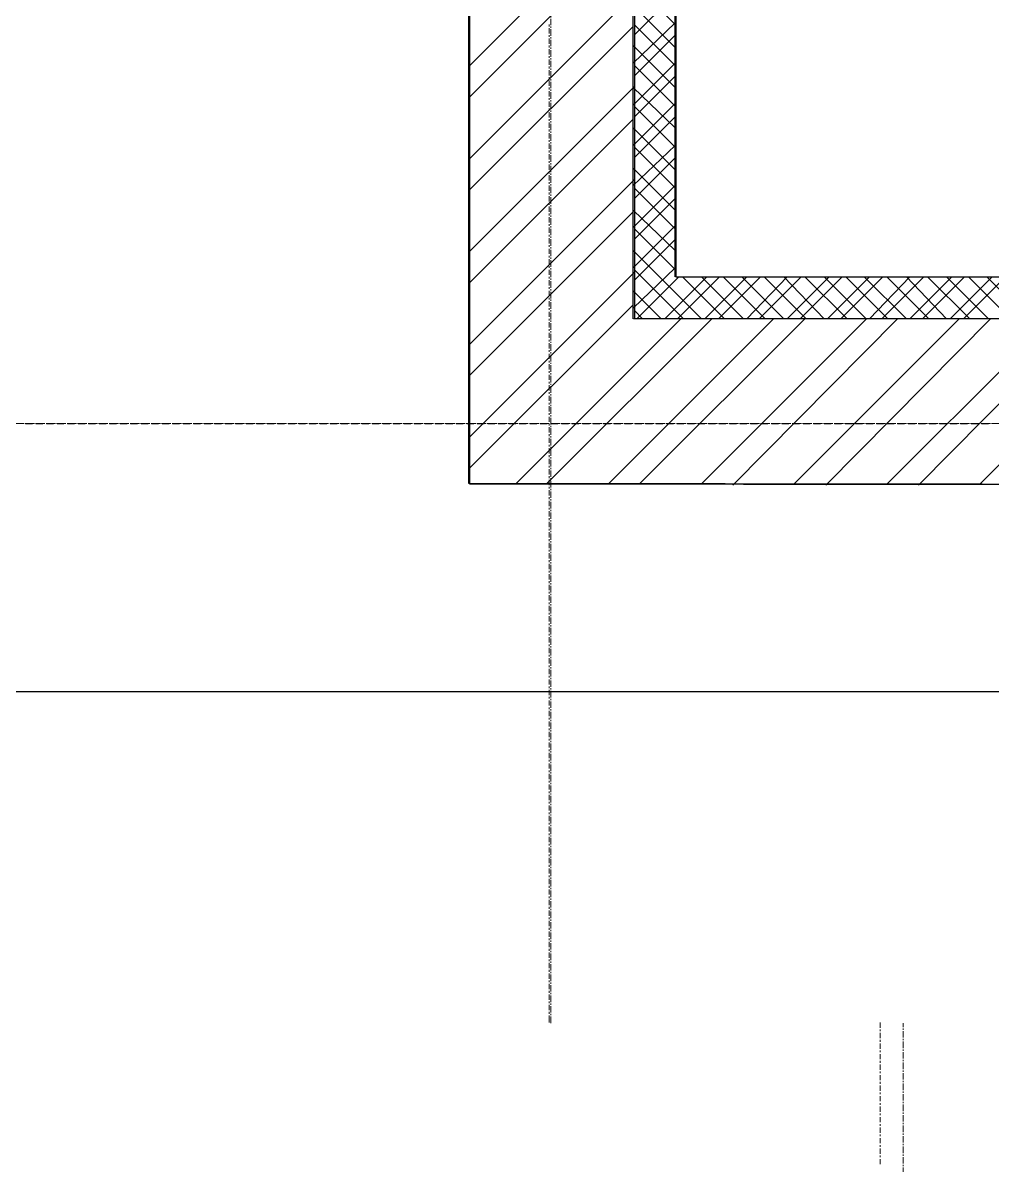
# Model space of a CAD drawing. Header units: millimetres. Extents: x -10178924 to 11692288, y -947381 to 58396.
# Drawn here: x 738282 to 740626, y -821234 to -818472 of the extents above; entities that cross this region are included whole.
import ezdxf

# ---------------------------------------------------------------- set-up
doc = ezdxf.new("R2010")
doc.units = ezdxf.units.MM
doc.linetypes.add('осевая', pattern=[50.8, 31.75, -6.35, 6.35, -6.35])
for name, color, linetype in [('PDF _PDF _Разрезы', 7, 'Continuous'), ('PDF _Отделка СТЕН', 6, 'Continuous'), ('PDF _Стены внутр.1', 7, 'Continuous'), ('Стены внутр.1', 7, 'Continuous')]:
    doc.layers.add(name, color=color, linetype=linetype)
doc.layers.add('PDF _Размеры осевые', color=7, linetype='Continuous', true_color=0x5d6970)
doc.layers.add('PDF _штриховка', color=7, linetype='Continuous', true_color=0x95834a)
for name, color, linetype, lineweight in [('PDF _Разрезы', 7, 'Continuous', 9), ('Отделка СТЕН', 6, 'Continuous', 13), ('Размеры осевые', 153, 'Continuous', 9), ('ШТРИХОВКА', 252, 'Continuous', 15)]:
    doc.layers.add(name, color=color, linetype=linetype, lineweight=lineweight)

# ---------------------------------------------------------------- blocks, each defined once
blk = doc.blocks.new('A$C5282721b')
at = {"layer": 'Отделка СТЕН', "true_color": 0x000000, "transparency": 33554687}
h = blk.add_hatch(dxfattribs=at)
h.set_pattern_fill('ANSI37', color=18, scale=22, angle=-90)
h.set_pattern_definition([(315, (-17446.33, 108538.816), (49.39141, 49.39141), []), (45, (-17446.33, 108538.816), (-49.39141, 49.39141), [])])
h.paths.add_polyline_path([(26592.373, -32428.119), (25753.823, -32428.119), (17403.142, -32428.119), (17403.142, -38395.958), (26591.954, -38400.464), (26591.961, -38300.463), (17503.142, -38296.007), (17503.142, -32528.119), (25753.823, -32528.119), (26592.366, -32528.119)])
h.paths.add_polyline_path([(28638.33, -32428.119), (27792.557, -32428.119), (26592.373, -32428.119), (26592.366, -32528.119), (28638.33, -32528.119)])
h.paths.add_polyline_path([(36484.836, -38082.681), (36383.118, -38082.906), (36381.494, -38305.263), (26591.961, -38300.463), (26591.954, -38400.464), (36480.32, -38405.312)])
at = {"layer": 'ШТРИХОВКА', "ltscale": 100, "true_color": 0x000000, "transparency": 33554687}
h = blk.add_hatch(dxfattribs=at)
h.set_pattern_fill('ANSI31', color=18, scale=50)
h.set_pattern_definition([(45, (-79853.19, 25128.16), (-112.2532, 112.2532), [])])
edge = h.paths.add_edge_path()
edge.add_line((36498.921, -37009.188), (36898.882, -37014.787))
edge.add_line((36898.882, -37014.787), (36964.029, -32428.119))
edge.add_line((36964.029, -32428.119), (37032.722, -32428.119))
edge.add_line((37032.722, -32428.119), (37032.722, -30586.036))
edge.add_line((37032.722, -30586.036), (38904.657, -30586.036))
edge.add_line((38904.657, -30586.036), (38902.425, -30898.17))
edge.add_line((38902.425, -30898.17), (39152.455, -30898.17))
edge.add_line((39152.455, -30898.17), (39154.793, -30586.036))
edge.add_line((39154.793, -30586.036), (41035.118, -30586.036))
edge.add_line((41035.118, -30586.036), (41035.118, -30412.839))
edge.add_line((41035.118, -30412.839), (41035.118, -30026.036))
edge.add_line((41035.118, -30026.036), (36472.722, -30026.036))
edge.add_line((36472.722, -30026.036), (36472.722, -31868.119))
edge.add_line((36472.722, -31868.119), (30542.101, -31868.119))
edge.add_line((30542.101, -31868.119), (30542.101, -32424.051))
edge.add_line((30542.101, -32424.051), (36563.99, -32428.119))
edge.add_line((36563.99, -32428.119), (36498.921, -37066.477))
h.paths.add_polyline_path([(25192.811, -31868.119), (17563.142, -31868.119), (17563.142, -30066.63), (12841.199, -30066.63), (12841.199, -31868.119), (7024.898, -31868.119), (7024.898, -31969.641), (7024.898, -32428.119), (13001.199, -32428.119), (13001.199, -38443.071), (10379.676, -38473.857), (10379.676, -38873.885), (13001.199, -38843.098), (13401.199, -38838.401), (13401.199, -32428.119), (13401.199, -30626.63), (17003.142, -30626.63), (17003.142, -32428.119), (17003.142, -38795.762), (36871.442, -38820.294), (36872.104, -38529.718), (36884.044, -38081.988), (36484.836, -38082.681), (36480.32, -38405.312), (17403.142, -38395.958), (17403.142, -32428.119), (25753.823, -32428.119), (25753.823, -31968.119)])
at = {"layer": 'PDF _Разрезы', "color": 18, "lineweight": 9, "true_color": 0x000000, "transparency": 33554687}
blk.add_lwpolyline([(-11856.305, -39299.259), (62616.964, -39299.259)], dxfattribs=at)
at = {"layer": 'Размеры осевые', "color": 251, "linetype": 'осевая', "ltscale": 0.5, "transparency": 33554687}
for p, q in [((17200, -40100), (17200, -25800)), ((-9750, -38650), (62308.109, -38650)), ((-9718.727, -38650), (61848.609, -38650)), ((-9718.727, -38650), (61848.609, -38650)), ((18051.913, -52200), (18051.913, -40100))]:
    blk.add_line(p, q, dxfattribs=at)
at = {"layer": 'Стены внутр.1', "color": 18, "linetype": 'Continuous', "true_color": 0x000000, "transparency": 33554687, "flags": 128}
for points in [[(17003.142, -32428.119), (17003.142, -38795.762)], [(17403.142, -38395.958), (17403.142, -32428.119)], [(17503.142, -38296.007), (17503.142, -32528.119)], [(36381.494, -38305.263), (17503.142, -38296.007)], [(36480.32, -38405.312), (17403.142, -38395.958)], [(17003.142, -38795.762), (36871.442, -38820.294)]]:
    blk.add_lwpolyline(points, dxfattribs=at)

msp = doc.modelspace()

# ---------------------------------------------------------------- linework, layer by layer
at = {"layer": 'PDF _PDF _Разрезы', "lineweight": 9}
msp.add_lwpolyline([(710500.9, -820088.8), (784971.2, -820088.8)], dxfattribs=at)
at = {"layer": 'PDF _Отделка СТЕН', "lineweight": 13}
for points in [[(739757.7, -818429.3), (739859.3, -818530.9)], [(739757.7, -818569), (739859.3, -818471.6)], [(739757.7, -818526.6), (739859.3, -818628.2)], [(739757.7, -818670.6), (739859.3, -818569)], [(739757.7, -818628.2), (739859.3, -818725.6)], [(739757.7, -818767.9), (739859.3, -818666.4)], [(739757.7, -818725.6), (739859.3, -818827.2)], [(739757.7, -818865.3), (739859.3, -818768)], [(739757.7, -818823), (739859.3, -818924.6)], [(739757.7, -818966.9), (739859.3, -818865.3)], [(739757.7, -818924.6), (739859.3, -819021.9)], [(739757.7, -819064.3), (739859.3, -818962.7)], [(739757.7, -819022), (739922.8, -819187)], [(739757.7, -819161.7), (739859.3, -819064.3)], [(739833.9, -819187.1), (739935.5, -819085.5)], [(739922.8, -819085.5), (740024.4, -819187)], [(739931.2, -819187.1), (740032.8, -819085.5)], [(740020.1, -819085.5), (740121.7, -819187)], [(740032.8, -819187.1), (740130.2, -819085.5)], [(740121.7, -819085.5), (740219.1, -819187)], [(740130.2, -819187.1), (740231.8, -819085.5)], [(740219.1, -819085.5), (740320.7, -819187)], [(740227.6, -819187.1), (740329.2, -819085.5)], [(740316.5, -819085.5), (740418.1, -819187)], [(740329.2, -819187.1), (740426.5, -819085.5)], [(740418.1, -819085.5), (740515.4, -819187)], [(740426.5, -819187.1), (740528.1, -819085.5)], [(740515.4, -819085.5), (740617, -819187)], [(740523.9, -819187.1), (740625.5, -819085.5)], [(740612.8, -819085.5), (740714.4, -819187)], [(739757.7, -819119.3), (739825.4, -819187)]]:
    msp.add_lwpolyline(points, dxfattribs=at)
at = {"layer": 'PDF _Размеры осевые', "lineweight": 9}
for points in [[(739554.5, -818480.1), (739554.5, -818475.8)], [(739554.5, -818497), (739554.5, -818484.3)], [(739554.5, -818505.5), (739554.5, -818501.2)], [(739554.5, -818522.4), (739554.5, -818509.7)], [(739554.5, -818530.9), (739554.5, -818526.6)], [(739554.5, -818547.8), (739554.5, -818535.1)], [(739554.5, -818556.3), (739554.5, -818552)], [(739554.5, -818573.2), (739554.5, -818560.5)], [(739554.5, -818581.7), (739554.5, -818577.4)], [(739554.5, -818598.6), (739554.5, -818585.9)], [(739554.5, -818607.1), (739554.5, -818602.8)], [(739554.5, -818624), (739554.5, -818611.3)], [(739554.5, -818632.5), (739554.5, -818628.2)], [(739554.5, -818649.4), (739554.5, -818636.7)], [(739554.5, -818657.9), (739554.5, -818653.6)], [(739554.5, -818674.8), (739554.5, -818662.1)], [(739554.5, -818683.3), (739554.5, -818679)], [(739554.5, -818700.2), (739554.5, -818687.5)], [(739554.5, -818708.7), (739554.5, -818704.4)], [(739554.5, -818725.6), (739554.5, -818712.9)], [(739554.5, -818734.1), (739554.5, -818729.8)], [(739554.5, -818751), (739554.5, -818738.3)], [(739554.5, -818759.5), (739554.5, -818755.2)], [(739554.5, -818776.4), (739554.5, -818763.7)], [(739554.5, -818784.9), (739554.5, -818780.6)], [(739554.5, -818801.8), (739554.5, -818789.1)], [(739554.5, -818810.3), (739554.5, -818806)], [(739554.5, -818827.2), (739554.5, -818814.5)], [(739554.5, -818835.7), (739554.5, -818831.4)], [(739554.5, -818852.6), (739554.5, -818839.9)], [(739554.5, -818861.1), (739554.5, -818856.9)], [(739554.5, -818878), (739554.5, -818865.3)], [(739554.5, -818886.5), (739554.5, -818882.2)], [(739554.5, -818903.4), (739554.5, -818890.7)], [(739554.5, -818911.9), (739554.5, -818907.6)], [(739554.5, -818928.8), (739554.5, -818916.1)], [(739554.5, -818937.3), (739554.5, -818933)], [(739554.5, -818954.2), (739554.5, -818941.5)], [(739554.5, -818962.7), (739554.5, -818958.5)], [(739554.5, -818979.6), (739554.5, -818966.9)], [(739554.5, -818988.1), (739554.5, -818983.9)], [(739554.5, -819005), (739554.5, -818992.3)], [(739554.5, -819013.5), (739554.5, -819009.2)], [(739554.5, -819030.4), (739554.5, -819017.7)], [(739554.5, -819038.9), (739554.5, -819034.7)], [(739554.5, -819055.8), (739554.5, -819043.1)], [(739554.5, -819064.3), (739554.5, -819060.1)], [(739554.5, -819081.2), (739554.5, -819068.5)], [(739554.5, -819089.7), (739554.5, -819085.5)], [(739554.5, -819106.6), (739554.5, -819093.9)], [(739554.5, -819115.1), (739554.5, -819110.9)], [(739554.5, -819132), (739554.5, -819119.3)], [(739554.5, -819140.5), (739554.5, -819136.3)], [(739554.5, -819157.4), (739554.5, -819144.7)], [(739554.5, -819165.9), (739554.5, -819161.7)], [(739554.5, -819182.8), (739554.5, -819170.1)], [(739554.5, -819191.3), (739554.5, -819187.1)], [(739554.5, -819208.2), (739554.5, -819195.5)], [(739554.5, -819216.7), (739554.5, -819212.5)], [(739554.5, -819233.6), (739554.5, -819220.9)], [(739554.5, -819242.1), (739554.5, -819237.9)], [(739554.5, -819259), (739554.5, -819246.3)], [(739554.5, -819267.5), (739554.5, -819263.3)], [(739554.5, -819284.4), (739554.5, -819271.7)], [(739554.5, -819292.9), (739554.5, -819288.7)], [(739554.5, -819309.8), (739554.5, -819297.1)], [(739554.5, -819318.3), (739554.5, -819314.1)], [(739554.5, -819335.2), (739554.5, -819322.5)], [(739554.5, -819343.7), (739554.5, -819339.5)], [(739554.5, -819360.6), (739554.5, -819347.9)], [(739554.5, -819369.1), (739554.5, -819364.9)], [(739554.5, -819386), (739554.5, -819373.3)], [(739554.5, -819394.5), (739554.5, -819390.3)], [(739554.5, -819411.4), (739554.5, -819398.7)], [(739554.5, -819419.9), (739554.5, -819415.7)], [(739554.5, -819436.8), (739554.5, -819424.1)], [(738284.5, -819441.1), (738284.5, -819441.1)], [(738288.7, -819441.1), (738305.6, -819441.1)], [(738309.9, -819441.1), (738309.9, -819441.1)], [(738314.1, -819441.1), (738331, -819441.1)], [(738335.3, -819441.1), (738335.3, -819441.1)], [(738339.5, -819441.1), (738356.4, -819441.1)], [(738360.7, -819441.1), (738360.7, -819441.1)], [(738364.9, -819441.1), (738381.8, -819441.1)], [(738386.1, -819441.1), (738386.1, -819441.1)], [(738390.3, -819441.1), (738407.2, -819441.1)], [(738411.5, -819441.1), (738411.5, -819441.1)], [(738415.7, -819441.1), (738432.6, -819441.1)], [(738436.9, -819441.1), (738436.9, -819441.1)], [(738441.1, -819441.1), (738458, -819441.1)], [(738462.3, -819441.1), (738462.3, -819441.1)], [(738466.5, -819441.1), (738483.4, -819441.1)], [(738487.7, -819441.1), (738487.7, -819441.1)], [(738491.9, -819441.1), (738508.8, -819441.1)], [(738513.1, -819441.1), (738513.1, -819441.1)], [(738517.3, -819441.1), (738534.2, -819441.1)], [(738538.5, -819441.1), (738538.5, -819441.1)], [(738542.7, -819441.1), (738559.6, -819441.1)], [(738563.9, -819441.1), (738563.9, -819441.1)], [(738568.1, -819441.1), (738585, -819441.1)], [(738589.3, -819441.1), (738589.3, -819441.1)], [(738593.5, -819441.1), (738610.4, -819441.1)], [(738614.7, -819441.1), (738614.7, -819441.1)], [(738618.9, -819441.1), (738635.8, -819441.1)], [(738640.1, -819441.1), (738640.1, -819441.1)], [(738644.3, -819441.1), (738661.2, -819441.1)], [(738665.5, -819441.1), (738665.5, -819441.1)], [(738669.7, -819441.1), (738686.6, -819441.1)], [(738690.9, -819441.1), (738690.9, -819441.1)], [(738695.1, -819441.1), (738712, -819441.1)], [(738716.3, -819441.1), (738716.3, -819441.1)], [(738720.5, -819441.1), (738737.4, -819441.1)], [(738741.7, -819441.1), (738741.7, -819441.1)], [(738745.9, -819441.1), (738762.8, -819441.1)], [(738767.1, -819441.1), (738767.1, -819441.1)], [(738771.3, -819441.1), (738788.2, -819441.1)], [(738792.5, -819441.1), (738792.5, -819441.1)], [(738796.7, -819441.1), (738813.6, -819441.1)], [(738817.9, -819441.1), (738817.9, -819441.1)], [(738822.1, -819441.1), (738839, -819441.1)], [(738843.3, -819441.1), (738843.3, -819441.1)], [(738847.5, -819441.1), (738864.4, -819441.1)], [(738868.7, -819441.1), (738868.7, -819441.1)], [(738872.9, -819441.1), (738889.8, -819441.1)], [(738894.1, -819441.1), (738894.1, -819441.1)], [(738898.3, -819441.1), (738915.2, -819441.1)], [(738919.5, -819441.1), (738919.5, -819441.1)], [(738923.7, -819441.1), (738940.6, -819441.1)], [(738944.9, -819441.1), (738944.9, -819441.1)], [(738949.1, -819441.1), (738966, -819441.1)], [(738970.3, -819441.1), (738970.3, -819441.1)], [(738974.5, -819441.1), (738991.4, -819441.1)], [(738995.7, -819441.1), (738995.7, -819441.1)], [(738999.9, -819441.1), (739016.8, -819441.1)], [(739021.1, -819441.1), (739021.1, -819441.1)], [(739025.3, -819441.1), (739042.2, -819441.1)], [(739046.5, -819441.1), (739046.5, -819441.1)], [(739050.7, -819441.1), (739067.6, -819441.1)], [(739071.9, -819441.1), (739071.9, -819441.1)], [(739076.1, -819441.1), (739093, -819441.1)], [(739097.3, -819441.1), (739097.3, -819441.1)], [(739101.5, -819441.1), (739118.4, -819441.1)], [(739122.7, -819441.1), (739122.7, -819441.1)], [(739126.9, -819441.1), (739143.8, -819441.1)], [(739148.1, -819441.1), (739148.1, -819441.1)], [(739152.3, -819441.1), (739169.2, -819441.1)], [(739173.5, -819441.1), (739173.5, -819441.1)], [(739177.7, -819441.1), (739194.6, -819441.1)], [(739198.9, -819441.1), (739198.9, -819441.1)], [(739203.1, -819441.1), (739220, -819441.1)], [(739224.3, -819441.1), (739224.3, -819441.1)], [(739228.5, -819441.1), (739245.4, -819441.1)], [(739249.7, -819441.1), (739249.7, -819441.1)], [(739253.9, -819441.1), (739270.8, -819441.1)], [(739275.1, -819441.1), (739275.1, -819441.1)], [(739279.3, -819441.1), (739296.2, -819441.1)], [(739300.5, -819441.1), (739300.5, -819441.1)], [(739304.7, -819441.1), (739321.6, -819441.1)], [(739325.9, -819441.1), (739325.9, -819441.1)], [(739330.1, -819441.1), (739347, -819441.1)], [(739351.3, -819441.1), (739351.3, -819441.1)], [(739355.5, -819441.1), (739372.4, -819441.1)], [(739376.7, -819441.1), (739376.7, -819441.1)], [(739380.9, -819441.1), (739397.8, -819441.1)], [(739402.1, -819441.1), (739402.1, -819441.1)], [(739406.3, -819441.1), (739423.2, -819441.1)], [(739427.5, -819441.1), (739427.5, -819441.1)], [(739431.7, -819441.1), (739448.6, -819441.1)], [(739452.9, -819441.1), (739452.9, -819441.1)], [(739457.1, -819441.1), (739474, -819441.1)], [(739478.3, -819441.1), (739478.3, -819441.1)], [(739482.5, -819441.1), (739499.4, -819441.1)], [(739503.7, -819441.1), (739503.7, -819441.1)], [(739507.9, -819441.1), (739524.8, -819441.1)], [(739529.1, -819441.1), (739529.1, -819441.1)], [(739533.3, -819441.1), (739550.2, -819441.1)], [(739554.5, -819441.1), (739554.5, -819441.1)], [(739554.5, -819445.3), (739554.5, -819441.1)], [(739554.5, -819462.2), (739554.5, -819449.5)], [(739558.7, -819441.1), (739575.6, -819441.1)], [(739579.9, -819441.1), (739579.9, -819441.1)], [(739584.1, -819441.1), (739601, -819441.1)], [(739605.3, -819441.1), (739605.3, -819441.1)], [(739609.5, -819441.1), (739626.4, -819441.1)], [(739630.7, -819441.1), (739630.7, -819441.1)], [(739634.9, -819441.1), (739651.8, -819441.1)], [(739656.1, -819441.1), (739656.1, -819441.1)], [(739660.3, -819441.1), (739677.2, -819441.1)], [(739681.5, -819441.1), (739681.5, -819441.1)], [(739685.7, -819441.1), (739702.6, -819441.1)], [(739706.9, -819441.1), (739706.9, -819441.1)], [(739711.1, -819441.1), (739728, -819441.1)], [(739732.3, -819441.1), (739732.3, -819441.1)], [(739736.5, -819441.1), (739753.4, -819441.1)], [(739757.7, -819441.1), (739757.7, -819441.1)], [(739761.9, -819441.1), (739778.8, -819441.1)], [(739783.1, -819441.1), (739783.1, -819441.1)], [(739787.3, -819441.1), (739804.2, -819441.1)], [(739808.5, -819441.1), (739808.5, -819441.1)], [(739812.7, -819441.1), (739829.6, -819441.1)], [(739833.9, -819441.1), (739833.9, -819441.1)], [(739838.1, -819441.1), (739855, -819441.1)], [(739859.3, -819441.1), (739859.3, -819441.1)], [(739863.5, -819441.1), (739880.4, -819441.1)], [(739884.7, -819441.1), (739884.7, -819441.1)], [(739888.9, -819441.1), (739905.8, -819441.1)], [(739910.1, -819441.1), (739910.1, -819441.1)], [(739914.3, -819441.1), (739931.2, -819441.1)], [(739935.5, -819441.1), (739935.5, -819441.1)], [(739939.7, -819441.1), (739956.6, -819441.1)], [(739960.9, -819441.1), (739960.9, -819441.1)], [(739965.1, -819441.1), (739982, -819441.1)], [(739986.3, -819441.1), (739986.3, -819441.1)], [(739990.5, -819441.1), (740007.4, -819441.1)], [(740011.7, -819441.1), (740011.7, -819441.1)], [(740015.9, -819441.1), (740032.8, -819441.1)], [(740037.1, -819441.1), (740037.1, -819441.1)], [(740041.3, -819441.1), (740058.2, -819441.1)], [(740062.5, -819441.1), (740062.5, -819441.1)], [(740066.7, -819441.1), (740083.6, -819441.1)], [(740087.9, -819441.1), (740087.9, -819441.1)], [(740092.1, -819441.1), (740109, -819441.1)], [(740113.3, -819441.1), (740113.3, -819441.1)], [(740117.5, -819441.1), (740134.4, -819441.1)], [(740138.7, -819441.1), (740138.7, -819441.1)], [(740142.9, -819441.1), (740159.8, -819441.1)], [(740164.1, -819441.1), (740164.1, -819441.1)], [(740168.3, -819441.1), (740185.2, -819441.1)], [(740189.5, -819441.1), (740189.5, -819441.1)], [(740193.7, -819441.1), (740210.6, -819441.1)], [(740214.9, -819441.1), (740214.9, -819441.1)], [(740219.1, -819441.1), (740236, -819441.1)], [(740240.3, -819441.1), (740240.3, -819441.1)], [(740244.5, -819441.1), (740261.4, -819441.1)], [(740265.7, -819441.1), (740265.7, -819441.1)], [(740269.9, -819441.1), (740286.8, -819441.1)], [(740291.1, -819441.1), (740291.1, -819441.1)], [(740295.3, -819441.1), (740312.2, -819441.1)], [(740316.5, -819441.1), (740316.5, -819441.1)], [(740320.7, -819441.1), (740337.6, -819441.1)], [(740341.9, -819441.1), (740341.9, -819441.1)], [(740346.1, -819441.1), (740363, -819441.1)], [(740367.3, -819441.1), (740367.3, -819441.1)], [(740371.5, -819441.1), (740388.4, -819441.1)], [(740392.7, -819441.1), (740392.7, -819441.1)], [(740396.9, -819441.1), (740413.8, -819441.1)], [(740418.1, -819441.1), (740418.1, -819441.1)], [(740422.3, -819441.1), (740439.2, -819441.1)], [(740443.5, -819441.1), (740443.5, -819441.1)], [(740447.7, -819441.1), (740464.6, -819441.1)], [(740468.9, -819441.1), (740468.9, -819441.1)], [(740473.1, -819441.1), (740490, -819441.1)], [(740494.3, -819441.1), (740494.3, -819441.1)], [(740498.5, -819441.1), (740515.4, -819441.1)], [(740519.7, -819441.1), (740519.7, -819441.1)], [(740523.9, -819441.1), (740540.8, -819441.1)], [(740545.1, -819441.1), (740545.1, -819441.1)], [(740549.3, -819441.1), (740566.2, -819441.1)], [(740570.5, -819441.1), (740570.5, -819441.1)], [(740574.7, -819441.1), (740591.6, -819441.1)], [(740595.9, -819441.1), (740595.9, -819441.1)], [(740600.1, -819441.1), (740617, -819441.1)], [(740621.3, -819441.1), (740621.3, -819441.1)], [(739554.5, -819470.7), (739554.5, -819466.5)], [(739554.5, -819487.6), (739554.5, -819474.9)], [(739554.5, -819496.1), (739554.5, -819491.9)], [(739554.5, -819513), (739554.5, -819500.3)], [(739554.5, -819521.5), (739554.5, -819517.3)], [(739554.5, -819538.4), (739554.5, -819525.7)], [(739554.5, -819546.9), (739554.5, -819542.7)], [(739554.5, -819563.8), (739554.5, -819551.1)], [(739554.5, -819572.3), (739554.5, -819568.1)], [(739554.5, -819589.2), (739554.5, -819576.5)], [(739554.5, -819597.7), (739554.5, -819593.5)], [(739554.5, -819614.6), (739554.5, -819601.9)], [(739554.5, -819623.1), (739554.5, -819618.9)], [(739554.5, -819640), (739554.5, -819627.3)], [(739554.5, -819648.5), (739554.5, -819644.3)], [(739554.5, -819665.4), (739554.5, -819652.7)], [(739554.5, -819673.9), (739554.5, -819669.7)], [(739554.5, -819690.8), (739554.5, -819678.1)], [(739554.5, -819699.3), (739554.5, -819695.1)], [(739554.5, -819716.2), (739554.5, -819703.5)], [(739554.5, -819724.7), (739554.5, -819720.5)], [(739554.5, -819741.6), (739554.5, -819728.9)], [(739554.5, -819750.1), (739554.5, -819745.9)], [(739554.5, -819767), (739554.5, -819754.3)], [(739554.5, -819775.5), (739554.5, -819771.3)], [(739554.5, -819792.4), (739554.5, -819779.7)], [(739554.5, -819800.9), (739554.5, -819796.7)], [(739554.5, -819817.8), (739554.5, -819805.1)], [(739554.5, -819826.3), (739554.5, -819822.1)], [(739554.5, -819843.2), (739554.5, -819830.5)], [(739554.5, -819851.7), (739554.5, -819847.5)], [(739554.5, -819868.6), (739554.5, -819855.9)], [(739554.5, -819877.1), (739554.5, -819872.9)], [(739554.5, -819894), (739554.5, -819881.3)], [(739554.5, -819902.5), (739554.5, -819898.3)], [(739554.5, -819919.4), (739554.5, -819906.7)], [(739554.5, -819927.9), (739554.5, -819923.7)], [(739554.5, -819944.8), (739554.5, -819932.1)], [(739554.5, -819953.3), (739554.5, -819949.1)], [(739554.5, -819970.2), (739554.5, -819957.5)], [(739554.5, -819978.7), (739554.5, -819974.5)], [(739554.5, -819995.6), (739554.5, -819982.9)], [(739554.5, -820004.1), (739554.5, -819999.9)], [(739554.5, -820021), (739554.5, -820008.3)], [(739554.5, -820029.5), (739554.5, -820025.3)], [(739554.5, -820046.4), (739554.5, -820033.7)], [(739554.5, -820054.9), (739554.5, -820050.7)], [(739554.5, -820071.8), (739554.5, -820059.1)], [(739554.5, -820080.3), (739554.5, -820076.1)], [(739554.5, -820097.2), (739554.5, -820084.5)], [(739554.5, -820105.7), (739554.5, -820101.5)], [(739554.5, -820122.6), (739554.5, -820109.9)], [(739554.5, -820131.1), (739554.5, -820126.9)], [(739554.5, -820148), (739554.5, -820135.3)], [(739554.5, -820156.5), (739554.5, -820152.3)], [(739554.5, -820173.4), (739554.5, -820160.7)], [(739554.5, -820181.9), (739554.5, -820177.7)], [(739554.5, -820198.8), (739554.5, -820186.1)], [(739554.5, -820207.3), (739554.5, -820203.1)], [(739554.5, -820224.2), (739554.5, -820211.5)], [(739554.5, -820232.7), (739554.5, -820228.5)], [(739554.5, -820249.6), (739554.5, -820236.9)], [(739554.5, -820258.1), (739554.5, -820253.9)], [(739554.5, -820275), (739554.5, -820262.3)], [(739554.5, -820283.5), (739554.5, -820279.3)], [(739554.5, -820300.4), (739554.5, -820287.7)], [(739554.5, -820308.9), (739554.5, -820304.7)], [(739554.5, -820325.8), (739554.5, -820313.1)], [(739554.5, -820334.3), (739554.5, -820330.1)], [(739554.5, -820351.2), (739554.5, -820338.5)], [(739554.5, -820359.7), (739554.5, -820355.5)], [(739554.5, -820376.6), (739554.5, -820363.9)], [(739554.5, -820385.1), (739554.5, -820380.9)], [(739554.5, -820402), (739554.5, -820389.3)], [(739554.5, -820410.5), (739554.5, -820406.3)], [(739554.5, -820427.4), (739554.5, -820414.7)], [(739554.5, -820435.9), (739554.5, -820431.7)], [(739554.5, -820452.8), (739554.5, -820440.1)], [(739554.5, -820461.3), (739554.5, -820457.1)], [(739554.5, -820478.2), (739554.5, -820465.5)], [(739554.5, -820486.7), (739554.5, -820482.5)], [(739554.5, -820503.6), (739554.5, -820490.9)], [(739554.5, -820512.1), (739554.5, -820507.9)], [(739554.5, -820529), (739554.5, -820516.3)], [(739554.5, -820537.5), (739554.5, -820533.3)], [(739554.5, -820554.4), (739554.5, -820541.7)], [(739554.5, -820562.9), (739554.5, -820558.7)], [(739554.5, -820579.8), (739554.5, -820567.1)], [(739554.5, -820588.3), (739554.5, -820584.1)], [(739554.5, -820605.2), (739554.5, -820592.5)], [(739554.5, -820613.7), (739554.5, -820609.5)], [(739554.5, -820630.6), (739554.5, -820617.9)], [(739554.5, -820639.1), (739554.5, -820634.9)], [(739554.5, -820656), (739554.5, -820643.3)], [(739554.5, -820664.5), (739554.5, -820660.3)], [(739554.5, -820681.4), (739554.5, -820668.7)], [(739554.5, -820689.9), (739554.5, -820685.7)], [(739554.5, -820706.8), (739554.5, -820694.1)], [(739554.5, -820715.3), (739554.5, -820711.1)], [(739554.5, -820732.2), (739554.5, -820719.5)], [(739554.5, -820740.7), (739554.5, -820736.5)], [(739554.5, -820757.6), (739554.5, -820744.9)], [(739554.5, -820766.1), (739554.5, -820761.9)], [(739554.5, -820783), (739554.5, -820770.3)], [(739554.5, -820791.5), (739554.5, -820787.3)], [(739554.5, -820808.4), (739554.5, -820795.7)], [(739554.5, -820816.9), (739554.5, -820812.7)], [(739554.5, -820833.8), (739554.5, -820821.1)], [(739554.5, -820842.3), (739554.5, -820838.1)], [(739554.5, -820859.2), (739554.5, -820846.5)], [(739554.5, -820867.7), (739554.5, -820863.5)], [(739554.5, -820888.9), (739554.5, -820871.9)], [(740354.6, -820901.6), (740354.6, -820888.9)], [(740354.6, -820910), (740354.6, -820905.8)], [(740354.6, -820927), (740354.6, -820914.3)], [(740354.6, -820935.4), (740354.6, -820931.2)], [(740354.6, -820952.4), (740354.6, -820939.7)], [(740354.6, -820960.8), (740354.6, -820956.6)], [(740354.6, -820977.8), (740354.6, -820965.1)], [(740354.6, -820986.2), (740354.6, -820982)], [(740354.6, -821003.2), (740354.6, -820990.5)], [(740354.6, -821011.6), (740354.6, -821007.4)], [(740354.6, -821028.6), (740354.6, -821015.9)], [(740354.6, -821037), (740354.6, -821032.8)], [(740354.6, -821054), (740354.6, -821041.3)], [(740354.6, -821062.4), (740354.6, -821058.2)], [(740354.6, -821079.4), (740354.6, -821066.7)], [(740354.6, -821087.8), (740354.6, -821083.6)], [(740354.6, -821104.8), (740354.6, -821092.1)], [(740354.6, -821113.2), (740354.6, -821109)], [(740354.6, -821130.2), (740354.6, -821117.5)], [(740354.6, -821138.6), (740354.6, -821134.4)], [(740354.6, -821155.6), (740354.6, -821142.9)], [(740354.6, -821164), (740354.6, -821159.8)], [(740354.6, -821181), (740354.6, -821168.3)], [(740354.6, -821189.4), (740354.6, -821185.2)], [(740354.6, -821206.4), (740354.6, -821193.7)], [(740354.6, -821214.8), (740354.6, -821210.6)], [(740354.6, -821231.8), (740354.6, -821219.1)]]:
    msp.add_lwpolyline(points, dxfattribs=at)
at = {"layer": 'PDF _Стены внутр.1', "lineweight": 25}
for points in [[(739359.7, -813218), (739359.7, -819584.7)], [(739757.7, -819187.1), (739757.7, -813218.3)], [(739859.3, -819085.5), (739859.3, -813319.8)], [(758735.8, -819093.9), (739860, -819085.5)], [(758837.4, -819195.5), (739758.4, -819187.1)], [(739359.7, -819585), (759226.1, -819610.4), (759226.1, -819322.5)]]:
    msp.add_lwpolyline(points, dxfattribs=at)
at = {"layer": 'PDF _штриховка', "color": 251, "lineweight": 5, "true_color": 0x636466}
for points in [[(739359.7, -818653.6), (739757.7, -818255.7)], [(739359.7, -818878), (739757.7, -818480.1)], [(739359.7, -819102.4), (739757.7, -818704.5)], [(739359.7, -819326.8), (739757.7, -818928.8)], [(739359.7, -819551.1), (739757.7, -819153.2)], [(739550.2, -819585), (739948.2, -819187.1)], [(739774.6, -819585), (740172.5, -819187.1)], [(739999, -819589.2), (740396.9, -819187.1)], [(740223.3, -819589.2), (740621.3, -819187.1)], [(740447.7, -819589.2), (740845.6, -819187.1)]]:
    msp.add_lwpolyline(points, dxfattribs=at)

# ---------------------------------------------------------------- block references
msp.add_blockref('A$C5282721b', (722358.6, -780790.4))

doc.saveas('drawing.dxf')
